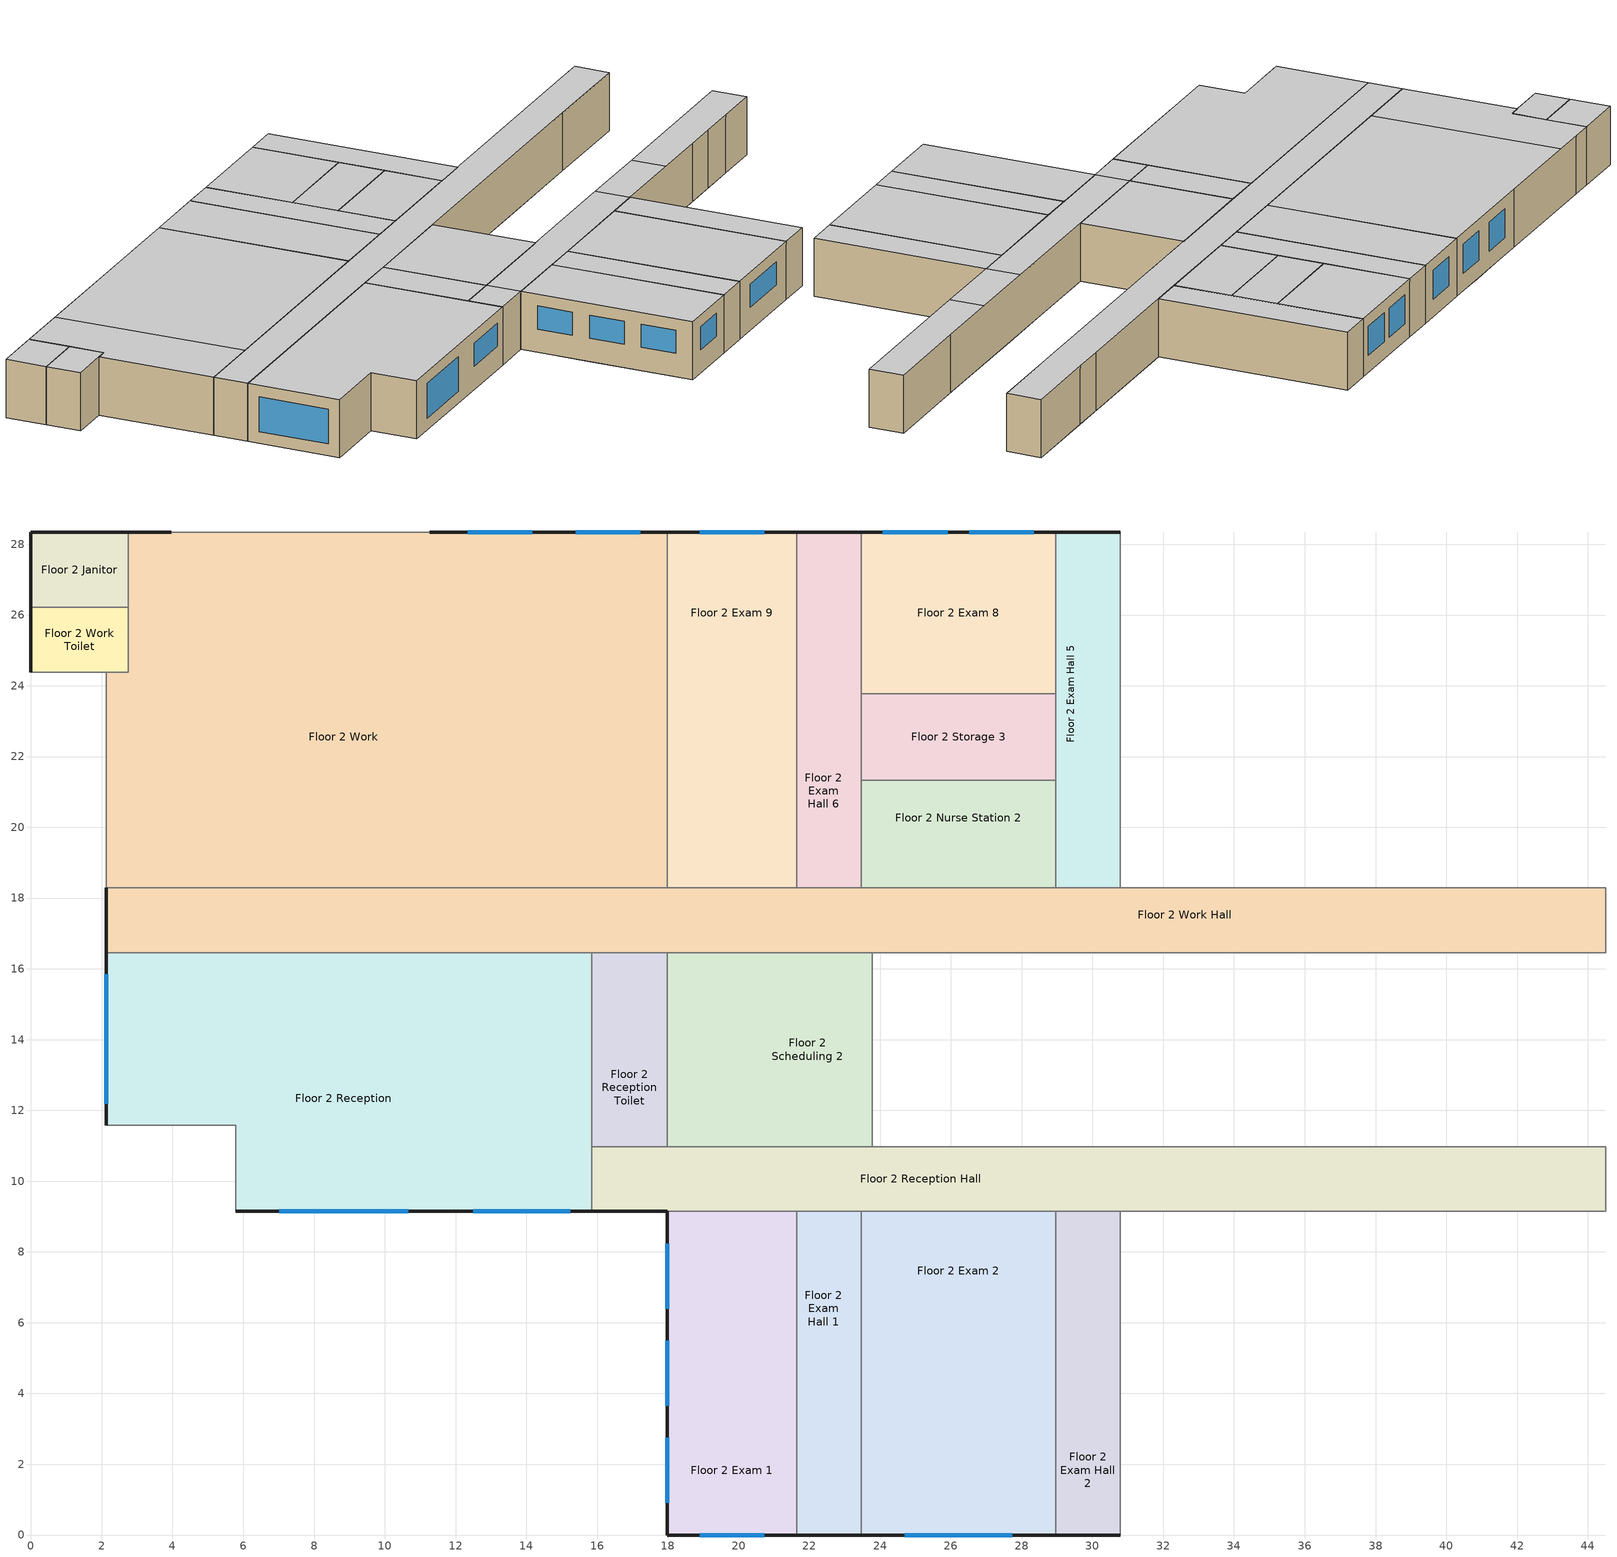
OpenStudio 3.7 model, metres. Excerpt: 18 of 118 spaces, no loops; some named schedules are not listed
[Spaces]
Floor 2 Exam Hall 5
 floor to Floor 1 Locker Room: 29.87,28.35 29.87,19.2 28.96,19.2 28.96,28.35 z3.05
 floor to Floor 1 Locker Room Hall: 30.78,19.2 30.78,18.29 28.96,18.29 28.96,19.2 z3.05
 floor to Floor 1 Lounge: 30.78,28.35 30.78,19.2 29.87,19.2 29.87,28.35 z3.05
 wall outside: 30.78,28.35 28.96,28.35 z3.05:6.1
 wall to Floor 2 Work Hall: 28.96,18.29 30.78,18.29 z3.05:6.1
 wall to Floor 2 Storage 3: 28.96,23.77 28.96,21.34 z3.05:6.1
 wall to Floor 2 Exam 7: 30.78,18.29 30.78,28.35 z3.05:6.1
 wall to Floor 2 Exam 8: 28.96,28.35 28.96,23.77 z3.05:6.1
 wall to Floor 2 Nurse Station 2: 28.96,21.34 28.96,18.29 z3.05:6.1
 ceiling to Floor 3 Office: 30.78,18.29 30.78,28.35 28.96,28.35 28.96,18.29 z6.1
Floor 2 Janitor
 floor to Floor 1 Elevator Pump Room: 2.74,28.35 2.74,26.21 0,26.21 0,28.35 z3.05
 wall outside: 2.74,28.35 0,28.35 0,26.21 z3.05:6.1
 wall to Floor 2 Work: 2.74,26.21 2.74,28.35 z3.05:6.1
 wall to Floor 2 Work Toilet: 0,26.21 2.74,26.21 z3.05:6.1
 ceiling to Floor 3 Janitor: 2.74,26.21 2.74,28.35 0,28.35 0,26.21 z6.1
Floor 2 Work Hall
 floor to Floor 1 Nourishment: 29.26,16.76 29.26,16.46 27.13,16.46 27.13,16.76 z3.05
 floor to Floor 1 Sterile Hall: 44.5,18.29 44.5,16.46 42.06,16.46 42.06,18.29 z3.05
 floor to Floor 1 Locker Room Hall: 42.06,18.29 42.06,16.76 23.16,16.76 23.16,18.29 z3.05
 floor to Floor 1 Lobby Hall: 11.89,18.29 11.89,16.46 5.79,16.46 5.79,18.29 z3.05
 floor to Floor 1 Pre-Op Hall: 23.16,18.29 23.16,16.46 20.73,16.46 20.73,18.29 z3.05
 floor to Floor 1 Nurse Janitor: 32,16.76 32,16.46 29.26,16.46 29.26,16.76 z3.05
 floor to Floor 1 Lobby: 5.79,18.29 5.79,16.46 2.13,16.46 2.13,18.29 z3.05
 floor to Floor 1 Pre-Op Room 2: 27.13,16.76 27.13,16.46 23.16,16.46 23.16,16.76 z3.05
 floor to Floor 1 Office: 20.73,18.29 20.73,16.76 14.33,16.76 14.33,18.29 z3.05
 floor to Floor 1 Sterile Storage: 42.06,16.76 42.06,16.46 32,16.46 32,16.76 z3.05
 floor to Floor 1 Reception: 14.33,18.29 14.33,16.76 15.85,16.76 15.85,16.46 11.89,16.46 11.89,18.29 z3.05
 floor to Floor 1 Reception Hall: 20.73,16.76 20.73,16.46 15.85,16.46 15.85,16.76 z3.05
 wall outside: 2.13,18.29 2.13,16.46 z3.05:6.1
 wall to Floor 2 Work: 17.98,18.29 2.13,18.29 z3.05:6.1
 wall to Floor 2 X-Ray: 23.77,16.46 39.01,16.46 z3.05:6.1
 wall to Floor 2 Exam Hall 4: 39.93,18.29 38.1,18.29 z3.05:6.1
 wall to Floor 2 Nurse Station 1: 44.5,18.29 39.93,18.29 z3.05:6.1
 wall to Floor 2 Exam 7: 38.1,18.29 30.78,18.29 z3.05:6.1
 wall to Floor 2 Reception Toilet: 15.85,16.46 17.98,16.46 z3.05:6.1
 wall to Floor 2 Exam Hall 6: 23.47,18.29 21.64,18.29 z3.05:6.1
 wall to Floor 2 Scheduling 1: 39.01,16.46 44.5,16.46 z3.05:6.1
 wall to Floor 2 Reception: 2.13,16.46 15.85,16.46 z3.05:6.1
 wall to Floor 2 Exam 9: 21.64,18.29 17.98,18.29 z3.05:6.1
 wall to Floor 2 Office Hall: 44.5,16.46 44.5,18.29 z3.05:6.1
 wall to Floor 2 Nurse Station 2: 28.96,18.29 23.47,18.29 z3.05:6.1
 wall to Floor 2 Scheduling 2: 17.98,16.46 23.77,16.46 z3.05:6.1
 ceiling to Floor 3 Office Hall: 44.5,16.46 44.5,18.29 2.13,18.29 2.13,16.46 z6.1
Floor 2 Reception Toilet
 floor to Floor 1 Scheduling: 17.98,14.33 17.98,10.97 15.85,10.97 15.85,14.33 z3.05
 floor to Floor 1 Reception Hall: 17.98,16.46 17.98,14.33 15.85,14.33 15.85,16.46 z3.05
 wall to Floor 2 Reception: 15.85,16.46 15.85,10.97 z3.05:6.1
 wall to Floor 2 Reception Hall: 15.85,10.97 17.98,10.97 z3.05:6.1
 wall to Floor 2 Scheduling 2: 17.98,10.97 17.98,16.46 z3.05:6.1
 ceiling to Floor 3 Undeveloped 2: 17.98,10.97 17.98,16.46 15.85,16.46 15.85,10.97 z6.1
Floor 2 Exam 9
 floor to Floor 1 Office: 20.73,23.77 20.73,18.29 17.98,18.29 17.98,23.77 z3.05
 floor to Floor 1 Pre-Op Hall: 21.64,23.77 21.64,18.29 20.73,18.29 20.73,23.77 z3.05
 floor to Floor 1 Procedure Room: 21.64,28.35 21.64,23.77 17.98,23.77 17.98,28.35 z3.05
 wall outside: 21.64,28.35 17.98,28.35 z3.05:6.1
 wall to Floor 2 Exam Hall 6: 21.64,18.29 21.64,28.35 z3.05:6.1
 wall to Floor 2 Work: 17.98,28.35 17.98,18.29 z3.05:6.1
 window: 20.73,28.35 18.9,28.35 z3.96:5.49
 ceiling to Floor 3 Office: 21.64,18.29 21.64,28.35 17.98,28.35 17.98,18.29 z6.1
Floor 2 Scheduling 2
 floor to Floor 1 Pre-Op Room 1: 20.73,14.33 20.73,10.97 17.98,10.97 17.98,14.33 z3.05
 floor to Floor 1 Reception Hall: 20.73,16.46 20.73,14.33 17.98,14.33 17.98,16.46 z3.05
 floor to Floor 1 Pre-Op Hall: 23.16,16.46 23.16,10.97 20.73,10.97 20.73,16.46 z3.05
 floor to Floor 1 Pre-Op Room 2: 23.77,16.46 23.77,10.97 23.16,10.97 23.16,16.46 z3.05
 wall to Floor 2 Reception Hall: 17.98,10.97 23.77,10.97 z3.05:6.1
 wall to Floor 2 X-Ray: 23.77,10.97 23.77,16.46 z3.05:6.1
 ceiling to Floor 3 Undeveloped 1: 23.77,10.97 23.77,16.46 17.98,16.46 17.98,10.97 z6.1
Floor 2 Exam Hall 1
 floor to Floor 1 Nurse Station: 23.47,8.84 23.47,6.1 23.16,6.1 23.16,8.84 z3.05
 floor to Floor 1 Nurse Hall: 23.47,6.1 23.47,3.66 23.16,3.66 23.16,6.1 z3.05
 floor to Floor 1 Pre-Op Hall: 23.16,9.14 23.16,3.66 21.64,3.66 21.64,9.14 z3.05
 floor to Floor 1 Pre-Op Room 2: 23.47,9.14 23.47,8.84 23.16,8.84 23.16,9.14 z3.05
 floor to Floor 1 Step Down: 23.47,3.66 23.47,0 21.64,0 21.64,3.66 z3.05
 wall outside: 21.64,0 23.47,0 z3.05:6.1
 wall to Floor 2 Exam 1: 21.64,9.14 21.64,0 z3.05:6.1
 wall to Floor 2 Reception Hall: 23.47,9.14 21.64,9.14 z3.05:6.1
 wall to Floor 2 Exam 2: 23.47,0 23.47,9.14 z3.05:6.1
 ceiling to Floor 3 Undeveloped 1: 23.47,0 23.47,9.14 21.64,9.14 21.64,0 z6.1
Floor 2 Exam Hall 6
 floor to Floor 1 Procedure Room: 23.16,28.35 23.16,23.77 21.64,23.77 21.64,28.35 z3.05
 floor to Floor 1 Locker Room Hall: 23.47,19.2 23.47,18.29 23.16,18.29 23.16,19.2 z3.05
 floor to Floor 1 Locker Room: 23.47,28.35 23.47,19.2 23.16,19.2 23.16,28.35 z3.05
 floor to Floor 1 Pre-Op Hall: 23.16,23.77 23.16,18.29 21.64,18.29 21.64,23.77 z3.05
 wall outside: 23.47,28.35 21.64,28.35 z3.05:6.1
 wall to Floor 2 Exam 8: 23.47,23.77 23.47,28.35 z3.05:6.1
 wall to Floor 2 Storage 3: 23.47,21.34 23.47,23.77 z3.05:6.1
 wall to Floor 2 Nurse Station 2: 23.47,18.29 23.47,21.34 z3.05:6.1
 ceiling to Floor 3 Office: 23.47,18.29 23.47,28.35 21.64,28.35 21.64,18.29 z6.1
Floor 2 Exam 1
 floor to Floor 1 Pre-Op Room 1: 20.73,9.14 20.73,7.92 17.98,7.92 17.98,9.14 z3.05
 floor to Floor 1 Vestibule: 20.73,7.92 20.73,5.49 17.98,5.49 17.98,7.92 z3.05
 floor to Floor 1 Pre-Op Hall: 21.64,9.14 21.64,3.66 20.73,3.66 20.73,9.14 z3.05
 floor to Floor 1 Step Down: 21.64,3.66 21.64,0 17.98,0 17.98,3.66 z3.05
 floor to Floor 1 Pre-Op Toilet: 20.73,5.49 20.73,3.66 17.98,3.66 17.98,5.49 z3.05
 wall outside: 17.98,9.14 17.98,0 21.64,0 z3.05:6.1
 wall to Floor 2 Reception Hall: 21.64,9.14 17.98,9.14 z3.05:6.1
 window: 18.9,0 20.73,0 / 17.98,5.49 17.98,3.66 / 17.98,2.74 17.98,0.91 / 17.98,8.23 17.98,6.4 z4.27:5.49
 ceiling to Floor 3 Undeveloped 1: 21.64,0 21.64,9.14 17.98,9.14 17.98,0 z6.1
Floor 2 Work Toilet
 floor to Floor 1 Lobby Toilet: 2.74,26.21 2.74,24.38 0,24.38 0,26.21 z3.05
 wall outside: 0,26.21 0,24.38 z3.05:6.1
 wall to NW Elevator: 0,24.38 2.13,24.38 z3.05:6.1
 wall to Floor 2 Work: 2.13,24.38 2.74,24.38 2.74,26.21 z3.05:6.1
 ceiling to Floor 3 Office Toilet: 2.74,24.38 2.74,26.21 0,26.21 0,24.38 z6.1
Floor 2 Reception
 floor to Floor 1 Reception: 15.85,16.46 15.85,9.14 11.89,9.14 11.89,16.46 z3.05
 floor to Floor 1 Lobby Hall: 11.89,16.46 11.89,15.54 5.79,15.54 5.79,16.46 z3.05
 floor to Floor 1 Lobby: 5.79,16.46 5.79,11.58 2.13,11.58 2.13,16.46 z3.05
 floor to Floor 1 Cafe: 11.89,15.54 11.89,9.14 5.79,9.14 5.79,15.54 z3.05
 wall outside: 5.79,9.14 15.85,9.14 / 2.13,16.46 2.13,11.58 z3.05:6.1
 wall to Floor 2 Reception Hall: 15.85,9.14 15.85,10.97 z3.05:6.1
 wall to SW Stair: 2.13,11.58 5.79,11.58 5.79,9.14 z3.05:6.1
 window: 7.01,9.14 10.67,9.14 / 2.13,15.85 2.13,12.19 z3.66:5.49; 12.5,9.14 15.24,9.14 z4.27:5.49
 ceiling to Floor 3 Undeveloped 2: 15.85,9.14 15.85,16.46 2.13,16.46 2.13,11.58 5.79,11.58 5.79,9.14 z6.1
Floor 2 Reception Hall
 floor to Floor 1 Soil: 37.49,10.97 37.49,9.14 34.75,9.14 34.75,10.97 z3.05
 floor to Floor 1 Pre-Op Room 1: 20.73,10.97 20.73,9.14 17.98,9.14 17.98,10.97 z3.05
 floor to Floor 1 Dictation: 34.75,10.97 34.75,9.14 32,9.14 32,10.97 z3.05
 floor to Floor 1 Soil Work: 42.06,9.75 42.06,9.14 37.49,9.14 37.49,9.75 z3.05
 floor to Floor 1 Pre-Op Hall: 23.16,10.97 23.16,9.14 20.73,9.14 20.73,10.97 z3.05
 floor to Floor 1 Nourishment: 29.26,10.97 29.26,9.14 27.13,9.14 27.13,10.97 z3.05
 floor to Floor 1 Sterile Hall: 44.5,10.97 44.5,9.14 42.06,9.14 42.06,10.97 z3.05
 floor to Floor 1 Pre-Op Room 2: 27.13,10.97 27.13,9.14 23.16,9.14 23.16,10.97 z3.05
 floor to Floor 1 Clean: 32,10.97 32,9.14 29.26,9.14 29.26,10.97 z3.05
 floor to Floor 1 Scheduling: 17.98,10.97 17.98,9.14 15.85,9.14 15.85,10.97 z3.05
 floor to Floor 1 Clean Work: 42.06,10.97 42.06,9.75 37.49,9.75 37.49,10.97 z3.05
 wall outside: 15.85,9.14 17.98,9.14 z3.05:6.1
 wall to Floor 2 Exam 3: 30.78,9.14 38.1,9.14 z3.05:6.1
 wall to Floor 2 Exam Hall 3: 38.1,9.14 39.93,9.14 z3.05:6.1
 wall to Floor 2 Lounge: 42.06,9.14 44.5,9.14 z3.05:6.1
 wall to Floor 2 Scheduling 1: 44.5,10.97 39.01,10.97 z3.05:6.1
 wall to Floor 2 Exam Hall 2: 28.96,9.14 30.78,9.14 z3.05:6.1
 wall to Floor 2 Dictation: 39.93,9.14 42.06,9.14 z3.05:6.1
 wall to Floor 2 Office Hall: 44.5,9.14 44.5,10.97 z3.05:6.1
 wall to Floor 2 Exam 2: 23.47,9.14 28.96,9.14 z3.05:6.1
 wall to Floor 2 X-Ray: 39.01,10.97 23.77,10.97 z3.05:6.1
 ceiling to Floor 3 Physical Therapy 2: 44.5,9.14 44.5,10.97 35.05,10.97 35.05,9.14 z6.1
 ceiling to Floor 3 Treatment: 35.05,9.14 35.05,10.97 30.78,10.97 30.78,9.14 z6.1
 ceiling to Floor 3 Undeveloped 2: 17.98,9.14 17.98,10.97 15.85,10.97 15.85,9.14 z6.1
 ceiling to Floor 3 Undeveloped 1: 30.78,9.14 30.78,10.97 17.98,10.97 17.98,9.14 z6.1
Floor 2 Work
 floor to Floor 1 MRI Toilet: 17.37,28.35 17.37,25.6 15.54,25.6 15.54,28.35 z3.05
 floor to Floor 1 Office: 17.98,23.77 17.98,18.29 14.33,18.29 14.33,23.77 z3.05
 floor to Floor 1 Procedure Room: 17.98,28.35 17.98,23.77 17.37,23.77 17.37,28.35 z3.05
 floor to Floor 1 Lobby Hall: 11.89,19.2 11.89,18.29 5.79,18.29 5.79,19.2 z3.05
 floor to Floor 1 Dressing Room: 15.54,28.35 15.54,26.82 12.8,26.82 12.8,28.35 z3.05
 floor to Floor 1 Elevator Pump Room: 3.96,28.35 3.96,26.21 2.74,26.21 2.74,28.35 z3.05
 floor to Floor 1 Lobby: 6.4,28.35 6.4,25.91 5.79,25.91 5.79,18.29 2.13,18.29 2.13,24.38 2.74,24.38 2.74,26.21 3.96,26.21 3.96,28.35 z3.05
 floor to Floor 1 MRI Room: 11.89,25.91 11.89,19.2 5.79,19.2 5.79,25.91 z3.05
 floor to Floor 1 MRI Control Room: 12.8,28.35 12.8,25.91 6.4,25.91 6.4,28.35 z3.05
 floor to Floor 1 Reception: 14.33,23.77 14.33,18.29 11.89,18.29 11.89,23.77 z3.05
 floor to Floor 1 MRI Hall: 15.54,26.82 15.54,25.6 17.37,25.6 17.37,23.77 11.89,23.77 11.89,25.91 12.8,25.91 12.8,26.82 z3.05
 wall outside: 3.96,28.35 2.74,28.35 / 17.98,28.35 11.28,28.35 z3.05:6.1
 wall to NW Elevator: 2.13,24.38 2.13,18.29 z3.05:6.1
 wall to NW Stair: 11.28,28.35 3.96,28.35 z3.05:6.1
 window: 17.22,28.35 15.39,28.35 / 14.17,28.35 12.34,28.35 z3.96:5.49
 ceiling to Floor 3 Elevator Hall: 5.79,18.29 5.79,28.35 2.74,28.35 2.74,24.38 2.13,24.38 2.13,18.29 z6.1
 ceiling to Floor 3 Office: 17.98,18.29 17.98,28.35 5.79,28.35 5.79,18.29 z6.1
Floor 2 Exam Hall 2
 floor to Floor 1 Nurse Hall: 30.78,6.1 30.78,3.66 28.96,3.66 28.96,6.1 z3.05
 floor to Floor 1 Nourishment: 29.26,9.14 29.26,8.84 28.96,8.84 28.96,9.14 z3.05
 floor to Floor 1 Nurse Station: 30.78,8.84 30.78,6.1 28.96,6.1 28.96,8.84 z3.05
 floor to Floor 1 Clean: 30.78,9.14 30.78,8.84 29.26,8.84 29.26,9.14 z3.05
 floor to Floor 1 Recovery Room: 30.78,3.66 30.78,0 28.96,0 28.96,3.66 z3.05
 wall outside: 28.96,0 30.78,0 z3.05:6.1
 wall to Floor 2 Exam 2: 28.96,9.14 28.96,0 z3.05:6.1
 wall to Floor 2 Exam 3: 30.78,0 30.78,9.14 z3.05:6.1
 ceiling to Floor 3 Undeveloped 1: 30.78,0 30.78,9.14 28.96,9.14 28.96,0 z6.1
Floor 2 Exam 8
 floor to Floor 1 Locker Room: 28.96,28.35 28.96,23.77 23.47,23.77 23.47,28.35 z3.05
 wall outside: 28.96,28.35 23.47,28.35 z3.05:6.1
 wall to Floor 2 Storage 3: 23.47,23.77 28.96,23.77 z3.05:6.1
 window: 25.91,28.35 24.08,28.35 / 28.35,28.35 26.52,28.35 z3.96:5.49
 ceiling to Floor 3 Office: 28.96,23.77 28.96,28.35 23.47,28.35 23.47,23.77 z6.1
Floor 2 Nurse Station 2
 floor to Floor 1 Locker Room: 28.96,21.34 28.96,19.2 23.47,19.2 23.47,21.34 z3.05
 floor to Floor 1 Locker Room Hall: 28.96,19.2 28.96,18.29 23.47,18.29 23.47,19.2 z3.05
 wall to Floor 2 Storage 3: 28.96,21.34 23.47,21.34 z3.05:6.1
 ceiling to Floor 3 Office: 28.96,18.29 28.96,21.34 23.47,21.34 23.47,18.29 z6.1
Floor 2 Exam 2
 floor to Floor 1 Nourishment: 28.96,9.14 28.96,8.84 27.13,8.84 27.13,9.14 z3.05
 floor to Floor 1 Nurse Station: 28.96,8.84 28.96,6.1 23.47,6.1 23.47,8.84 z3.05
 floor to Floor 1 Step Down: 25.6,3.66 25.6,0 23.47,0 23.47,3.66 z3.05
 floor to Floor 1 Pre-Op Room 2: 27.13,9.14 27.13,8.84 23.47,8.84 23.47,9.14 z3.05
 floor to Floor 1 Recovery Room: 28.96,3.66 28.96,0 25.6,0 25.6,3.66 z3.05
 floor to Floor 1 Nurse Hall: 28.96,6.1 28.96,3.66 23.47,3.66 23.47,6.1 z3.05
 wall outside: 23.47,0 28.96,0 z3.05:6.1
 window: 24.69,0 27.74,0 z4.27:5.49
 ceiling to Floor 3 Undeveloped 1: 28.96,0 28.96,9.14 23.47,9.14 23.47,0 z6.1
Floor 2 Storage 3
 floor to Floor 1 Locker Room: 28.96,23.77 28.96,21.34 23.47,21.34 23.47,23.77 z3.05
 ceiling to Floor 3 Office: 28.96,21.34 28.96,23.77 23.47,23.77 23.47,21.34 z6.1
[Site]
Atlanta-Hartsfield Jackson Intl AP_GA_USA: Latitude {deg}=33.63; Longitude {deg}=-84.43; Time Zone {hr}=-5; Elevation {m}=308; Terrain=City
[Building]
-Outpatient-ASHRAE 169-2013-3A created: 2026-01-24 15:13:09 -0500: North Axis {deg}=0; Default Construction Set=90.1-2013 - Outpatient - ASHRAE 169-2013-3A; Standards Number of Stories=3; Standards Number of Above Ground Stories=3; Standards Building Type=Outpatient
[ClimateZones]
Climate Zone Institution Name 1=ASHRAE; Climate Zone Document Name 1=ANSI/ASHRAE Standard 169; Climate Zone Document Year 1=2006; Climate Zone Value 1=3A
[Site:WaterMainsTemperature]
Calculation Method=Correlation; Annual Average Outdoor Air Temperature {C}=16.6; Maximum Difference In Monthly Average Outdoor Air Temperatures {deltaC}=22.5
[SizingPeriod:DesignDay] Barometric Pressure {Pa}=97621; Rain Indicator=No; Snow Indicator=No; Day of Month=21; Daylight Saving Time Indicator=No; Humidity Condition Type=Wetbulb; Dry-Bulb Temperature Range Modifier Type=DefaultMultipliers
Name | Maximum Dry-Bulb Temperature {C} | Daily Dry-Bulb Temperature Range {deltaC} | Wind Speed {m/s} | Wind Direction {deg} | Month | Day Type | Wetbulb or DewPoint at Maximum Dry-Bulb {C} | Solar Model Indicator | ASHRAE Clear Sky Optical Depth for Beam Irradiance | ASHRAE Clear Sky Optical Depth for Diffuse Irradiance | Sky Clearness
Atlanta-Hartsfield.Jackson.Intl.AP_GA_USA Ann Clg .4% Condns DB=>MWB | 34.4 | 9.5 | 4 | 300 | 7 | SummerDesignDay | 23.5 | ASHRAETau | 0.556 | 1.779
Atlanta-Hartsfield.Jackson.Intl.AP_GA_USA Ann Htg 99.6% Condns DB | -6.3 | 0 | 5.3 | 320 | 1 | WinterDesignDay | -6.3 | ASHRAEClearSky |  |  | 0
[Site:GroundTemperature:FCfactorMethod]
January Ground Temperature {C}=16; February Ground Temperature {C}=11.9; March Ground Temperature {C}=7.7; April Ground Temperature {C}=4; May Ground Temperature {C}=7.9; June Ground Temperature {C}=13.8; July Ground Temperature {C}=17.2; August Ground Temperature {C}=20.8; September Ground Temperature {C}=24.8; October Ground Temperature {C}=26.1; November Ground Temperature {C}=26.5; December Ground Temperature {C}=22.5
[Material:NoMass] Thermal Absorptance=0.9; Solar Absorptance=0.7
Name | Roughness | Thermal Resistance {m2-K/W} | Visible Absorptance
CP02 CARPET PAD | VeryRough | 0.21648 | 0.8
Typical Insulation R-10.94 | Smooth | 1.92744 | 0.7
Typical Carpet Pad | Smooth | 0.21648 | 0.8
Typical Insulation R-10.81 | Smooth | 1.90342 | 0.7
Typical Insulation R-24.52 | Smooth | 4.31889 | 0.7
Typical Insulation R-0.58 | Smooth | 0.101875 | 0.7
Typical Insulation R-1.15 | Smooth | 0.202527 | 0.7
[Material]
Name | Roughness | Thickness {m} | Conductivity {W/m-K} | Density {kg/m3} | Specific Heat {J/kg-K} | Thermal Absorptance | Solar Absorptance | Visible Absorptance
100mm Normalweight concrete floor | MediumSmooth | 0.1016 | 2.31 | 2322 | 832
G01 13mm gypsum board | Smooth | 0.0127 | 0.16 | 800 | 1090 | 0.9 | 0.7 | 0.5
4 in. Normalweight Concrete Floor | MediumRough | 0.1016 | 2.31 | 2322 | 832 | 0.9 | 0.7 | 0.7
25mm Stucco | Smooth | 0.0254 | 0.72 | 1856 | 840 | 0.9 | 0.7 | 0.7
5/8 in. Gypsum Board | MediumSmooth | 0.0159 | 0.16 | 800 | 1090 | 0.9 | 0.7 | 0.7
Roof Membrane - Highly Reflective | VeryRough | 0.0095 | 0.16 | 1121.29 | 1460 | 0.75 | 0.45 | 0.7
Metal Roof Surface; F08 Metal surface | Smooth | 0.0008 | 45.28 | 7824 | 500 | 0.9 | 0.7 | 0.7
8 in. Normalweight Concrete Floor | MediumRough | 0.2032 | 2.31 | 2322 | 832 | 0.9 | 0.7 | 0.7
8 in. Concrete Block Basement Wall | MediumRough | 0.2032 | 1.326 | 1842 | 912 | 0.9 | 0.7 | 0.7
G05 25mm wood | MediumSmooth | 0.0254 | 0.15 | 608 | 1630 | 0.9 | 0.5 | 0.5
Std Wood 6inch | MediumSmooth | 0.15 | 0.12 | 540 | 1210 | 0.9 | 0.7 | 0.7
[DefaultConstructionSet]
90.1-2013 - Outpatient - ASHRAE 169-2013-3A: Default Exterior Surface Constructions=Default Surface Constructions 1; Default Interior Surface Constructions=Default Surface Constructions 2; Default Ground Contact Surface Constructions=Default Surface Constructions 3; Default Exterior SubSurface Constructions=Default Sub Surface Constructions 1; Default Interior SubSurface Constructions=Default Sub Surface Constructions 2; Interior Partition Construction=Typical Interior Partition
[DefaultSurfaceConstructions]
Name | Floor Construction | Wall Construction | Roof Ceiling Construction
Default Surface Constructions 1 | Typical Insulated Exterior Mass Floor R-13.51 | Typical Insulated Steel Framed Exterior Wall R-12.99 | Typical IEAD Roof - Highly Reflective R-25.64
Default Surface Constructions 2 | Typical Interior Floor | Typical Interior Wall | Typical Interior Ceiling
Default Surface Constructions 3 | Typical Insulated Carpeted 8in Slab Floor | Typical Insulated Basement Mass Wall
[Construction]
Typical Insulated Exterior Mass Floor R-13.51: Typical Insulation R-10.94, 4 in. Normalweight Concrete Floor, Typical Carpet Pad
Typical Insulated Steel Framed Exterior Wall R-12.99: 25mm Stucco, 5/8 in. Gypsum Board, Typical Insulation R-10.81, 5/8 in. Gypsum Board
Typical IEAD Roof - Highly Reflective R-25.64: Roof Membrane - Highly Reflective, Typical Insulation R-24.52, Metal Roof Surface
Typical Interior Floor: 100mm Normalweight concrete floor, CP02 CARPET PAD
Typical Interior Wall: G01 13mm gypsum board, G01 13mm gypsum board
Typical Interior Ceiling: CP02 CARPET PAD, 100mm Normalweight concrete floor
Typical Insulated Carpeted 8in Slab Floor: 8 in. Normalweight Concrete Floor, Typical Carpet Pad
Typical Insulated Basement Mass Wall: 8 in. Concrete Block Basement Wall
U 0.55 SHGC 0.25: Glass_2175_LayerAvg, Gap_1_W_0_0032, Glass_2022F_LayerAvg
Typical Insulated Metal Door R-1.43: F08 Metal surface, Typical Insulation R-0.58
U 0.60 SHGC 0.25 Dbl 2.5mm air: Glass_2175_LayerAvg, Gap_1_W_0_0025, Glass_2022F_LayerAvg
Typical Overhead Door R-2.0: Typical Insulation R-1.15
Window_U_0.55_SHGC_0.35_Skylight_Frame_Width_0.709_in: Glass_2052_LayerAvg, Gap_1_W_0_0038, Glass_2027F_LayerAvg
Typical Interior Window: Clear 3mm
Typical Interior Door; Typical Interior Partition: G05 25mm wood
InteriorFurnishings: Std Wood 6inch
[DefaultSubSurfaceConstructions]
Name | Fixed Window Construction | Operable Window Construction | Door Construction | Glass Door Construction | Overhead Door Construction | Skylight Construction | Tubular Daylight Dome Construction | Tubular Daylight Diffuser Construction
Default Sub Surface Constructions 1 | U 0.55 SHGC 0.25 | U 0.55 SHGC 0.25 | Typical Insulated Metal Door R-1.43 | U 0.60 SHGC 0.25 Dbl 2.5mm air | Typical Overhead Door R-2.0 | Window_U_0.55_SHGC_0.35_Skylight_Frame_Width_0.709_in | Typical Interior Window | Typical Interior Window
Default Sub Surface Constructions 2 | Typical Interior Window | Typical Interior Window | Typical Interior Door
[WindowMaterial:Glazing] Optical Data Type=SpectralAverage; Infrared Transmittance at Normal Incidence=0; Back Side Infrared Hemispherical Emissivity=0.84; Dirt Correction Factor for Solar and Visible Transmittance=1; Solar Diffusing=No
Name | Thickness {m} | Solar Transmittance at Normal Incidence | Front Side Solar Reflectance at Normal Incidence | Back Side Solar Reflectance at Normal Incidence | Visible Transmittance at Normal Incidence | Front Side Visible Reflectance at Normal Incidence | Back Side Visible Reflectance at Normal Incidence | Front Side Infrared Hemispherical Emissivity | Conductivity {W/m-K}
Glass_2175_LayerAvg | 0.0086 | 0.167758 | 0.217606 | 0.437978 | 0.416044 | 0.078729 | 0.10654 | 0.84 | 1
Glass_2022F_LayerAvg | 0.0039 | 0.355897 | 0.394095 | 0.265645 | 0.677694 | 0.042734 | 0.05547 | 0.046 | 1
Glass_2052_LayerAvg | 0.00837 | 0.507767 | 0.054228 | 0.0544931 | 0.586833 | 0.05805 | 0.058397 | 0.84 | 1
Glass_2027F_LayerAvg | 0.004 | 0.369744 | 0.470069 | 0.340935 | 0.765222 | 0.0546 | 0.073741 | 0.03675 | 1
Clear 3mm | 0.003 | 0.837 | 0.075 | 0.075 | 0.898 | 0.081 | 0.081 | 0.84 | 0.9
[WindowMaterial:Gas] Gas Type=Air
Name | Thickness {m}
Gap_1_W_0_0032 | 0.0032
Gap_1_W_0_0025 | 0.0025
Gap_1_W_0_0038 | 0.0038
[Space] Building Story=Building Story 2; Part of Total Floor Area=Yes
Name | Space Type | Thermal Zone
Floor 2 Reception | Outpatient Reception | Floor 2 Reception ZN
Floor 2 Exam Hall 5 | Outpatient Hall | Floor 2 Exam Hall 5 ZN
Floor 2 Reception Toilet | Outpatient Toilet | Floor 2 Reception Toilet ZN
Floor 2 Nurse Station 2 | Outpatient NurseStation | Floor 2 Nurse Station 2 ZN
Floor 2 Janitor | Outpatient Janitor | Floor 2 Janitor ZN
Floor 2 Work Hall | Outpatient Hall | Floor 2 Work Hall ZN
Floor 2 Exam Hall 2 | Outpatient Hall | Floor 2 Exam Hall 2 ZN
Floor 2 Exam 8 | Outpatient Exam | Floor 2 Exam 8 ZN
Floor 2 Exam 9 | Outpatient Exam | Floor 2 Exam 9 ZN
Floor 2 Scheduling 2 | Outpatient Office | Floor 2 Scheduling 2 ZN
Floor 2 Exam Hall 1 | Outpatient Hall | Floor 2 Exam Hall 1 ZN
Floor 2 Exam Hall 6 | Outpatient Hall | Floor 2 Exam Hall 6 ZN
Floor 2 Exam 1 | Outpatient Exam | Floor 2 Exam 1 ZN
Floor 2 Work Toilet | Outpatient Toilet | Floor 2 Work Toilet ZN
Floor 2 Storage 3 | Outpatient Janitor | Floor 2 Storage 3 ZN
Floor 2 Reception Hall | Outpatient Hall | Floor 2 Reception Hall ZN
Floor 2 Work | Outpatient OutpatientFloor2Work | Floor 2 Work ZN
Floor 2 Exam 2 | Outpatient Exam | Floor 2 Exam 2 ZN
[BuildingStory]
Building Story 2: Nominal Z Coordinate {m}=3.048
[SpaceType] Standards Building Type=Outpatient
Name | Default Schedule Set | Design Specification Outdoor Air Object | Standards Space Type
Outpatient Exam | Outpatient Exam Schedule Set | Outpatient Exam Ventilation | Exam
Outpatient Hall | Outpatient Hall Schedule Set | Outpatient Hall Ventilation | Hall
Outpatient Janitor | Outpatient Janitor Schedule Set | Outpatient Janitor Ventilation | Janitor
Outpatient NurseStation | Outpatient NurseStation Schedule Set | Outpatient NurseStation Ventilation | NurseStation
Outpatient Office | Outpatient Office Schedule Set | Outpatient Office Ventilation | Office
Outpatient Toilet | Outpatient Toilet Schedule Set | Outpatient Toilet Ventilation | Toilet
Outpatient Reception | Outpatient Reception Schedule Set | Outpatient Reception Ventilation | Reception
Outpatient OutpatientFloor2Work | Outpatient OutpatientFloor2Work Schedule Set | Outpatient OutpatientFloor2Work Ventilation | OutpatientFloor2Work
[People:Definition] Number of People Calculation Method=People/Area; Fraction Radiant=0.3
Name | People per Space Floor Area {person/m2}
Outpatient Exam People Definition; Outpatient NurseStation People Definition | 0.215493
Outpatient Office People Definition; Outpatient OutpatientFloor2Work People Definition | 0.0538196
Outpatient Reception People Definition | 0.322594
[People] Work Efficiency Schedule=Work Efficiency Schedule; Clothing Insulation Schedule=Clothing Schedule; Air Velocity Schedule=Air Velocity Schedule; Multiplier=1
Name | People Definition | Space or SpaceType
Outpatient Exam People | Outpatient Exam People Definition | Outpatient Exam
Outpatient NurseStation People | Outpatient NurseStation People Definition | Outpatient NurseStation
Outpatient Office People | Outpatient Office People Definition | Outpatient Office
Outpatient OutpatientFloor2Work People | Outpatient OutpatientFloor2Work People Definition | Outpatient OutpatientFloor2Work
Outpatient Reception People | Outpatient Reception People Definition | Outpatient Reception
[Lights:Definition] Design Level Calculation Method=Watts/Area; Fraction Radiant=0.7; Fraction Visible=0.2; Return Air Fraction=0
Name | Watts per Space Floor Area {W/m2}
Outpatient Exam Lights Definition | 17.8681
Outpatient Hall Lights Definition | 10.6563
Outpatient Janitor Lights Definition | 6.78126
Outpatient NurseStation Lights Definition | 7.64238
Outpatient Office Lights Definition; Outpatient OutpatientFloor2Work Lights Definition | 11.9479
Outpatient Reception Lights Definition | 9.68752
Outpatient Toilet Lights Definition | 10.5486
[Lights] Fraction Replaceable=1
Name | Lights Definition | Space or SpaceType
Outpatient Exam Lights | Outpatient Exam Lights Definition | Outpatient Exam
Outpatient Hall Lights | Outpatient Hall Lights Definition | Outpatient Hall
Outpatient Janitor Lights | Outpatient Janitor Lights Definition | Outpatient Janitor
Outpatient NurseStation Lights | Outpatient NurseStation Lights Definition | Outpatient NurseStation
Outpatient Office Lights | Outpatient Office Lights Definition | Outpatient Office
Outpatient OutpatientFloor2Work Lights | Outpatient OutpatientFloor2Work Lights Definition | Outpatient OutpatientFloor2Work
Outpatient Reception Lights | Outpatient Reception Lights Definition | Outpatient Reception
Outpatient Toilet Lights | Outpatient Toilet Lights Definition | Outpatient Toilet
[ElectricEquipment:Definition] Design Level Calculation Method=Watts/Area; Fraction Latent=0; Fraction Radiant=0.5; Fraction Lost=0
Name | Watts per Space Floor Area {W/m2}
Outpatient Exam Elec Equip Definition; Outpatient Office Elec Equip Definition; Outpatient Reception Elec Equip Definition | 11.8403
Outpatient Hall Elec Equip Definition; Outpatient Toilet Elec Equip Definition | 4.30556
Outpatient Janitor Elec Equip Definition | 1.07639
Outpatient NurseStation Elec Equip Definition | 21.5278
Outpatient OutpatientFloor2Work Elec Equip Definition | 9.79516
[ElectricEquipment]
Name | Electric Equipment Definition | Space or SpaceType
Outpatient Exam Elec Equip | Outpatient Exam Elec Equip Definition | Outpatient Exam
Outpatient Hall Elec Equip | Outpatient Hall Elec Equip Definition | Outpatient Hall
Outpatient Janitor Elec Equip | Outpatient Janitor Elec Equip Definition | Outpatient Janitor
Outpatient NurseStation Elec Equip | Outpatient NurseStation Elec Equip Definition | Outpatient NurseStation
Outpatient Office Elec Equip | Outpatient Office Elec Equip Definition | Outpatient Office
Outpatient OutpatientFloor2Work Elec Equip | Outpatient OutpatientFloor2Work Elec Equip Definition | Outpatient OutpatientFloor2Work
Outpatient Reception Elec Equip | Outpatient Reception Elec Equip Definition | Outpatient Reception
Outpatient Toilet Elec Equip | Outpatient Toilet Elec Equip Definition | Outpatient Toilet
[DesignSpecification:OutdoorAir]
Name | Outdoor Air Method | Outdoor Air Flow per Floor Area {m3/s-m2} | Outdoor Air Flow per Person {m3/s-person} | Outdoor Air Flow Air Changes per Hour {1/hr}
Outpatient Exam Ventilation | Sum | 0.001524
Outpatient Hall Ventilation | Sum | 0.0003048
Outpatient Janitor Ventilation | Sum | 0.0006096
Outpatient NurseStation Ventilation; Outpatient Office Ventilation; Outpatient OutpatientFloor2Work Ventilation; Outpatient Reception Ventilation | Sum | 0.0003048 | 0.00235974
Outpatient Toilet Ventilation |  | 0 | 0 | 0
[DefaultScheduleSet] Number of People Schedule=OutPatientHealthCare BLDG_OCC_SCH; People Activity Level Schedule=OutPatientHealthCare ACTIVITY_SCH; Electric Equipment Schedule=OutPatientHealthCare BLDG_EQUIP_SCH_2013; Infiltration Schedule=OutPatientHealthCare INFIL_SCH
Name | Lighting Schedule
Outpatient Exam Schedule Set | OutPatientHealthCare BLDG_LIGHT_EXAM_SCH
Outpatient Hall Schedule Set | OutPatientHealthCare BLDG_LIGHT_CORRIDOR_SCH
Outpatient Janitor Schedule Set | OutPatientHealthCare BLDG_LIGHT_STORAGE_SCH_20102013
Outpatient NurseStation Schedule Set; Outpatient Reception Schedule Set; Outpatient Toilet Schedule Set | OutPatientHealthCare BLDG_LIGHT_SCH
Outpatient Office Schedule Set; Outpatient OutpatientFloor2Work Schedule Set | OutPatientHealthCare BLDG_LIGHT_OFFICE_SCH_20102013
[ThermostatSetpoint:DualSetpoint] Heating Setpoint Temperature Schedule=OutPatientHealthCare HTGSETP_SCH_YES_OPTIMUM
Name | Cooling Setpoint Temperature Schedule
Outpatient Exam Thermostat 1; Outpatient Exam Thermostat 2; Outpatient Exam Thermostat 8; Outpatient Exam Thermostat 9; Outpatient Hall Thermostat 10; Outpatient Hall Thermostat 11; Outpatient Hall Thermostat 14; Outpatient Hall Thermostat 15; Outpatient NurseStation Thermostat 4; Outpatient Reception Thermostat 2; Outpatient Hall Thermostat 17; Outpatient Toilet Thermostat 6; Outpatient Office Thermostat 8; Outpatient OutpatientFloor2Work Thermostat 1; Outpatient Hall Thermostat 18; Outpatient Toilet Thermostat 7 | OutPatientHealthCare CLGSETP_SCH_YES_OPTIMUM
Outpatient Janitor Thermostat 6; Outpatient Janitor Thermostat 9 | OutPatientHealthCare CLGSETP_SCH_NO_SETBACK
[SpaceInfiltration:DesignFlowRate] Schedule=OutPatientHealthCare INFIL_SCH; Design Flow Rate Calculation Method=Flow/ExteriorArea; Flow per Exterior Surface Area {m3/s-m2}=0.000569573; Constant Term Coefficient=0; Temperature Term Coefficient=0; Velocity Term Coefficient=0.224; Velocity Squared Term Coefficient=0
Name | Space or SpaceType
Floor 2 Exam 1 Infiltration | Floor 2 Exam 1
Floor 2 Exam 2 Infiltration | Floor 2 Exam 2
Floor 2 Exam 8 Infiltration | Floor 2 Exam 8
Floor 2 Exam 9 Infiltration | Floor 2 Exam 9
Floor 2 Exam Hall 1 Infiltration | Floor 2 Exam Hall 1
Floor 2 Exam Hall 2 Infiltration | Floor 2 Exam Hall 2
Floor 2 Exam Hall 5 Infiltration | Floor 2 Exam Hall 5
Floor 2 Exam Hall 6 Infiltration | Floor 2 Exam Hall 6
Floor 2 Janitor Infiltration | Floor 2 Janitor
Floor 2 Reception Infiltration | Floor 2 Reception
Floor 2 Reception Hall Infiltration | Floor 2 Reception Hall
Floor 2 Work Infiltration | Floor 2 Work
Floor 2 Work Hall Infiltration | Floor 2 Work Hall
Floor 2 Work Toilet Infiltration | Floor 2 Work Toilet
[ThermalZone] Use Ideal Air Loads=No
Name | Primary Daylighting Control | Fraction of Zone Controlled by Primary Daylighting Control | Secondary Daylighting Control | Fraction of Zone Controlled by Secondary Daylighting Control | Thermostat
Floor 2 Exam 1 ZN | Floor 2 Exam 1 Daylt Sensor 1 | 0.756 | Floor 2 Exam 1 Daylt Sensor 2 | 0.243 | Outpatient Exam Thermostat 1
Floor 2 Exam 2 ZN | Floor 2 Exam 2 Daylt Sensor 1 | 0.267 | Floor 2 Exam 2 Daylt Sensor 2 | 0.267 | Outpatient Exam Thermostat 2
Floor 2 Exam 8 ZN | Floor 2 Exam 8 Daylt Sensor 1 | 0.533 | Floor 2 Exam 8 Daylt Sensor 2 | 0.466 | Outpatient Exam Thermostat 8
Floor 2 Exam 9 ZN | Floor 2 Exam 9 Daylt Sensor 1 | 0.242 | Floor 2 Exam 9 Daylt Sensor 2 | 0.242 | Outpatient Exam Thermostat 9
Floor 2 Exam Hall 1 ZN |  |  |  |  | Outpatient Hall Thermostat 10
Floor 2 Exam Hall 2 ZN |  |  |  |  | Outpatient Hall Thermostat 11
Floor 2 Exam Hall 5 ZN |  |  |  |  | Outpatient Hall Thermostat 14
Floor 2 Exam Hall 6 ZN |  |  |  |  | Outpatient Hall Thermostat 15
Floor 2 Janitor ZN |  |  |  |  | Outpatient Janitor Thermostat 6
Floor 2 Nurse Station 2 ZN |  |  |  |  | Outpatient NurseStation Thermostat 4
Floor 2 Reception ZN | Floor 2 Reception Daylt Sensor 1 | 0.398 | Floor 2 Reception Daylt Sensor 2 | 0.366 | Outpatient Reception Thermostat 2
Floor 2 Reception Hall ZN |  |  |  |  | Outpatient Hall Thermostat 17
Floor 2 Reception Toilet ZN |  |  |  |  | Outpatient Toilet Thermostat 6
Floor 2 Scheduling 2 ZN |  |  |  |  | Outpatient Office Thermostat 8
Floor 2 Storage 3 ZN |  |  |  |  | Outpatient Janitor Thermostat 9
Floor 2 Work ZN | Floor 2 Work Daylt Sensor 1 | 0.107 | Floor 2 Work Daylt Sensor 2 | 0.107 | Outpatient OutpatientFloor2Work Thermostat 1
Floor 2 Work Hall ZN |  |  |  |  | Outpatient Hall Thermostat 18
Floor 2 Work Toilet ZN |  |  |  |  | Outpatient Toilet Thermostat 7
[InternalMass:Definition]
Internal Mass Definition 1: Construction=InteriorFurnishings; Design Level Calculation Method=SurfaceArea/Area; Surface Area per Space Floor Area=2
[InternalMass] Internal Mass Definition=Internal Mass Definition 1; Multiplier=1
Name | Space or SpaceType
Floor 2 Work Mass | Floor 2 Work
Floor 2 Reception Hall Mass | Floor 2 Reception Hall
Floor 2 Storage 3 Mass | Floor 2 Storage 3
Floor 2 Work Hall Mass | Floor 2 Work Hall
Floor 2 Reception Toilet Mass | Floor 2 Reception Toilet
Floor 2 Exam Hall 5 Mass | Floor 2 Exam Hall 5
Floor 2 Janitor Mass | Floor 2 Janitor
Floor 2 Reception Mass | Floor 2 Reception
Floor 2 Exam Hall 1 Mass | Floor 2 Exam Hall 1
Floor 2 Work Toilet Mass | Floor 2 Work Toilet
Floor 2 Exam 9 Mass | Floor 2 Exam 9
Floor 2 Exam Hall 2 Mass | Floor 2 Exam Hall 2
Floor 2 Exam 2 Mass | Floor 2 Exam 2
Floor 2 Exam 8 Mass | Floor 2 Exam 8
Floor 2 Exam Hall 6 Mass | Floor 2 Exam Hall 6
Floor 2 Nurse Station 2 Mass | Floor 2 Nurse Station 2
Floor 2 Scheduling 2 Mass | Floor 2 Scheduling 2
Floor 2 Exam 1 Mass | Floor 2 Exam 1
[Exterior:Lights:Definition]
Name | Design Level {W}
Occ Sensing Exterior Lights Def | 8297.7
NonDimming Exterior Lights Def | 173.8
[Exterior:Lights] Control Option=AstronomicalClock
Name | Exterior Lights Definition | Schedule
Occ Sensing Exterior Lights Def | Occ Sensing Exterior Lights Def | OutPatientHealthCare Exterior_lighting_schedule_b
NonDimming Exterior Lights Def | NonDimming Exterior Lights Def | OutPatientHealthCare Exterior_lighting_schedule_a
[Daylighting:Control] Position Z-Coordinate {m}=0.762; Lighting Control Type=Stepped; Minimum Input Power Fraction for Continuous Dimming Control=0.3; Minimum Light Output Fraction for Continuous Dimming Control=0.2; Number of Stepped Control Steps=3; Probability Lighting will be Reset When Needed in Manual Stepped Control=1; Maximum Allowable Discomfort Glare Index=22
Name | Space | Position X-Coordinate {m} | Position Y-Coordinate {m} | Illuminance Setpoint {lux}
Floor 2 Exam 1 Daylt Sensor 1 | Floor 2 Exam 1 | 1.8288 | 1.609344 | 375
Floor 2 Exam 1 Daylt Sensor 2 | Floor 2 Exam 1 | 1.8288 | 3.243072 | 375
Floor 2 Exam 2 Daylt Sensor 1 | Floor 2 Exam 2 | 2.7432 | 1.609344 | 375
Floor 2 Exam 2 Daylt Sensor 2 | Floor 2 Exam 2 | 2.7432 | 3.243072 | 375
Floor 2 Exam 8 Daylt Sensor 1 | Floor 2 Exam 8 | -3.9624 | -1.60934 | 375
Floor 2 Exam 8 Daylt Sensor 2 | Floor 2 Exam 8 | -3.9624 | -3.24307 | 375
Floor 2 Exam 9 Daylt Sensor 1 | Floor 2 Exam 9 | -1.8288 | -1.60934 | 375
Floor 2 Exam 9 Daylt Sensor 2 | Floor 2 Exam 9 | -1.8288 | -3.24307 | 375
Floor 2 Reception Daylt Sensor 1 | Floor 2 Reception | 11.7348 | -5.70586 | 269
Floor 2 Reception Daylt Sensor 2 | Floor 2 Reception | 11.7348 | -4.07213 | 269
Floor 2 Work Daylt Sensor 1 | Floor 2 Work | -1.6764 | -1.60934 | 323
Floor 2 Work Daylt Sensor 2 | Floor 2 Work | -1.6764 | -3.24307 | 323
[Schedule:Ruleset]
Name | Default Day Schedule | Summer Design Day Schedule | Winter Design Day Schedule
Clothing Schedule | Clothing Schedule Default Winter Clothes
Air Velocity Schedule | Air Velocity Schedule Default
Work Efficiency Schedule | Work Efficiency Schedule Default
OutPatientHealthCare BLDG_OCC_SCH | OutPatientHealthCare BLDG_OCC_SCH Default | OutPatientHealthCare BLDG_OCC_SCH Summer Design Day | OutPatientHealthCare BLDG_OCC_SCH Winter Design Day
OutPatientHealthCare ACTIVITY_SCH | OutPatientHealthCare ACTIVITY_SCH Default | OutPatientHealthCare ACTIVITY_SCH Summer Design Day | OutPatientHealthCare ACTIVITY_SCH Winter Design Day
OutPatientHealthCare BLDG_LIGHT_SCH | OutPatientHealthCare BLDG_LIGHT_SCH Default | OutPatientHealthCare BLDG_LIGHT_SCH Summer Design Day | OutPatientHealthCare BLDG_LIGHT_SCH Winter Design Day
OutPatientHealthCare BLDG_EQUIP_SCH_2013 | OutPatientHealthCare BLDG_EQUIP_SCH_2013 Default | OutPatientHealthCare BLDG_EQUIP_SCH_2013 Summer Design Day | OutPatientHealthCare BLDG_EQUIP_SCH_2013 Winter Design Day
OutPatientHealthCare INFIL_SCH | OutPatientHealthCare INFIL_SCH Default | OutPatientHealthCare INFIL_SCH Summer Design Day | OutPatientHealthCare INFIL_SCH Winter Design Day
OutPatientHealthCare HTGSETP_SCH_YES_OPTIMUM | OutPatientHealthCare HTGSETP_SCH_YES_OPTIMUM Default | OutPatientHealthCare HTGSETP_SCH_YES_OPTIMUM Summer Design Day | OutPatientHealthCare HTGSETP_SCH_YES_OPTIMUM Winter Design Day
OutPatientHealthCare CLGSETP_SCH_YES_OPTIMUM | OutPatientHealthCare CLGSETP_SCH_YES_OPTIMUM Default | OutPatientHealthCare CLGSETP_SCH_YES_OPTIMUM Summer Design Day | OutPatientHealthCare CLGSETP_SCH_YES_OPTIMUM Winter Design Day
OutPatientHealthCare BLDG_LIGHT_EXAM_SCH | OutPatientHealthCare BLDG_LIGHT_EXAM_SCH Default | OutPatientHealthCare BLDG_LIGHT_EXAM_SCH Summer Design Day | OutPatientHealthCare BLDG_LIGHT_EXAM_SCH Winter Design Day
OutPatientHealthCare BLDG_LIGHT_CORRIDOR_SCH | OutPatientHealthCare BLDG_LIGHT_CORRIDOR_SCH Default | OutPatientHealthCare BLDG_LIGHT_CORRIDOR_SCH Summer Design Day | OutPatientHealthCare BLDG_LIGHT_CORRIDOR_SCH Winter Design Day
OutPatientHealthCare BLDG_LIGHT_STORAGE_SCH_20102013 | OutPatientHealthCare BLDG_LIGHT_STORAGE_SCH_20102013 Default | OutPatientHealthCare BLDG_LIGHT_STORAGE_SCH_20102013 Summer Design Day | OutPatientHealthCare BLDG_LIGHT_STORAGE_SCH_20102013 Winter Design Day
OutPatientHealthCare CLGSETP_SCH_NO_SETBACK | OutPatientHealthCare CLGSETP_SCH_NO_SETBACK Default | OutPatientHealthCare CLGSETP_SCH_NO_SETBACK Summer Design Day | OutPatientHealthCare CLGSETP_SCH_NO_SETBACK Winter Design Day
OutPatientHealthCare BLDG_LIGHT_OFFICE_SCH_20102013 | OutPatientHealthCare BLDG_LIGHT_OFFICE_SCH_20102013 Default | OutPatientHealthCare BLDG_LIGHT_OFFICE_SCH_20102013 Summer Design Day | OutPatientHealthCare BLDG_LIGHT_OFFICE_SCH_20102013 Winter Design Day
OutPatientHealthCare Exterior_lighting_schedule_b | OutPatientHealthCare Exterior_lighting_schedule_b Default | OutPatientHealthCare Exterior_lighting_schedule_b Summer Design Day | OutPatientHealthCare Exterior_lighting_schedule_b Winter Design Day
OutPatientHealthCare Exterior_lighting_schedule_a | OutPatientHealthCare Exterior_lighting_schedule_a Default | OutPatientHealthCare Exterior_lighting_schedule_a Summer Design Day | OutPatientHealthCare Exterior_lighting_schedule_a Winter Design Day
[Schedule:Day]
Clothing Schedule Default Winter Clothes; OutPatientHealthCare INFIL_SCH Winter Design Day; OutPatientHealthCare INFIL_SCH Summer Design Day: 24, 0, 1
Air Velocity Schedule Default: 24, 0, 0.2
Work Efficiency Schedule Default: 24, 0, 0
OutPatientHealthCare BLDG_OCC_SCH Default: 8, 0, 0, 17, 0, 0.05, 24, 0, 0
OutPatientHealthCare BLDG_OCC_SCH Summer Design Day: 4, 0, 0.05, 6, 0, 0.2, 7, 0, 0.5, 18, 0, 0.9, 20, 0, 0.5, 22, 0, 0.2, 24, 0, 0.05
OutPatientHealthCare BLDG_OCC_SCH Winter Design Day: 7, 0, 0.05, 9, 0, 0.2, 15, 0, 0.3, 20, 0, 0.2, 24, 0, 0.05
OutPatientHealthCare ACTIVITY_SCH Default; OutPatientHealthCare ACTIVITY_SCH Winter Design Day; OutPatientHealthCare ACTIVITY_SCH Summer Design Day: 24, 0, 120
OutPatientHealthCare BLDG_LIGHT_SCH Default; OutPatientHealthCare BLDG_LIGHT_EXAM_SCH Default; OutPatientHealthCare BLDG_LIGHT_CORRIDOR_SCH Default: 8, 0, 0.05, 17, 0, 0.1, 24, 0, 0.05
OutPatientHealthCare BLDG_LIGHT_SCH Summer Design Day; OutPatientHealthCare BLDG_LIGHT_EXAM_SCH Summer Design Day; OutPatientHealthCare BLDG_LIGHT_CORRIDOR_SCH Summer Design Day; OutPatientHealthCare BLDG_LIGHT_STORAGE_SCH_20102013 Summer Design Day; OutPatientHealthCare BLDG_LIGHT_OFFICE_SCH_20102013 Summer Design Day: 4, 0, 0.1, 6, 0, 0.3, 7, 0, 0.6, 18, 0, 0.9, 20, 0, 0.6, 22, 0, 0.3, 24, 0, 0.1
OutPatientHealthCare BLDG_LIGHT_SCH Winter Design Day; OutPatientHealthCare BLDG_LIGHT_EXAM_SCH Winter Design Day; OutPatientHealthCare BLDG_LIGHT_CORRIDOR_SCH Winter Design Day; OutPatientHealthCare BLDG_LIGHT_STORAGE_SCH_20102013 Winter Design Day; OutPatientHealthCare BLDG_LIGHT_OFFICE_SCH_20102013 Winter Design Day: 7, 0, 0.1, 9, 0, 0.3, 15, 0, 0.4, 20, 0, 0.3, 24, 0, 0.1
OutPatientHealthCare BLDG_EQUIP_SCH_2013 Default: 8, 0, 0.297138, 17, 0, 0.49523, 24, 0, 0.297138
OutPatientHealthCare BLDG_EQUIP_SCH_2013 Summer Design Day: 4, 0, 0.3, 6, 0, 0.5, 18, 0, 1, 20, 0, 0.5, 24, 0, 0.3
OutPatientHealthCare BLDG_EQUIP_SCH_2013 Winter Design Day: 7, 0, 0.3, 9, 0, 0.5, 15, 0, 0.8, 20, 0, 0.5, 24, 0, 0.3
OutPatientHealthCare INFIL_SCH Default: 24, 0, 0.25
OutPatientHealthCare HTGSETP_SCH_YES_OPTIMUM Default: 24, 0, 18.3
OutPatientHealthCare HTGSETP_SCH_YES_OPTIMUM Summer Design Day: 5, 0, 18.3, 18, 0, 21.1, 24, 0, 18.3
OutPatientHealthCare HTGSETP_SCH_YES_OPTIMUM Winter Design Day: 7, 0, 18.3, 15, 0, 21.1, 24, 0, 18.3
OutPatientHealthCare CLGSETP_SCH_YES_OPTIMUM Default: 24, 0, 25
OutPatientHealthCare CLGSETP_SCH_YES_OPTIMUM Summer Design Day; OutPatientHealthCare CLGSETP_SCH_NO_SETBACK Summer Design Day: 5, 0, 25, 18, 0, 22.2, 24, 0, 25
OutPatientHealthCare CLGSETP_SCH_YES_OPTIMUM Winter Design Day; OutPatientHealthCare CLGSETP_SCH_NO_SETBACK Winter Design Day: 7, 0, 25, 15, 0, 22.2, 24, 0, 25
OutPatientHealthCare BLDG_LIGHT_STORAGE_SCH_20102013 Default: 8, 0, 0.033565, 17, 0, 0.06713, 24, 0, 0.033565
OutPatientHealthCare CLGSETP_SCH_NO_SETBACK Default: 24, 0, 22.2
OutPatientHealthCare BLDG_LIGHT_OFFICE_SCH_20102013 Default: 8, 0, 0.05, 17, 0, 0.08591, 24, 0, 0.05
OutPatientHealthCare Exterior_lighting_schedule_b Default; OutPatientHealthCare Exterior_lighting_schedule_b Winter Design Day; OutPatientHealthCare Exterior_lighting_schedule_b Summer Design Day: 6, 0, 0.7, 24, 0, 1
OutPatientHealthCare Exterior_lighting_schedule_a Default; OutPatientHealthCare Exterior_lighting_schedule_a Winter Design Day; OutPatientHealthCare Exterior_lighting_schedule_a Summer Design Day: 6, 0, 0, 24, 0, 1
[Schedule:Rule] Date Specification Type=DateRange; Start Day=1
Name | Schedule Ruleset | Rule Order | Day Schedule | Start Month | End Month | End Day | Apply Monday | Apply Tuesday | Apply Wednesday | Apply Thursday | Apply Friday | Apply Saturday
Schedule Rule 1 | Clothing Schedule | 0 | Clothing Schedule Summer Clothes | 5 | 9 | 30
Schedule Rule 2 | OutPatientHealthCare BLDG_OCC_SCH | 1 | OutPatientHealthCare BLDG_OCC_SCH SmrDsn|Wkdy Day | 1 | 12 | 31 | Yes | Yes | Yes | Yes | Yes
Schedule Rule 3 | OutPatientHealthCare BLDG_OCC_SCH | 0 | OutPatientHealthCare BLDG_OCC_SCH WntrDsn|Sat Day | 1 | 12 | 31 |  |  |  |  |  | Yes
Schedule Rule 4 | OutPatientHealthCare BLDG_LIGHT_SCH | 1 | OutPatientHealthCare BLDG_LIGHT_SCH SmrDsn|Wkdy Day | 1 | 12 | 31 | Yes | Yes | Yes | Yes | Yes
Schedule Rule 5 | OutPatientHealthCare BLDG_LIGHT_SCH | 0 | OutPatientHealthCare BLDG_LIGHT_SCH WntrDsn|Sat Day | 1 | 12 | 31 |  |  |  |  |  | Yes
Schedule Rule 6 | OutPatientHealthCare BLDG_EQUIP_SCH_2013 | 1 | OutPatientHealthCare BLDG_EQUIP_SCH_2013 Sat Day | 1 | 12 | 31 |  |  |  |  |  | Yes
Schedule Rule 7 | OutPatientHealthCare BLDG_EQUIP_SCH_2013 | 0 | OutPatientHealthCare BLDG_EQUIP_SCH_2013 Wkdy Day | 1 | 12 | 31 | Yes | Yes | Yes | Yes | Yes
Schedule Rule 8 | OutPatientHealthCare INFIL_SCH | 0 | OutPatientHealthCare INFIL_SCH Default|Sat|Wkdy Day | 1 | 12 | 31 | Yes | Yes | Yes | Yes | Yes | Yes
Schedule Rule 9 | OutPatientHealthCare HTGSETP_SCH_YES_OPTIMUM | 1 | OutPatientHealthCare HTGSETP_SCH_YES_OPTIMUM Sat Day | 1 | 12 | 31 |  |  |  |  |  | Yes
Schedule Rule 10 | OutPatientHealthCare HTGSETP_SCH_YES_OPTIMUM | 0 | OutPatientHealthCare HTGSETP_SCH_YES_OPTIMUM Wkdy Day | 1 | 12 | 31 | Yes | Yes | Yes | Yes | Yes
Schedule Rule 11 | OutPatientHealthCare CLGSETP_SCH_YES_OPTIMUM | 1 | OutPatientHealthCare CLGSETP_SCH_YES_OPTIMUM Sat Day | 1 | 12 | 31 |  |  |  |  |  | Yes
Schedule Rule 12 | OutPatientHealthCare CLGSETP_SCH_YES_OPTIMUM | 0 | OutPatientHealthCare CLGSETP_SCH_YES_OPTIMUM Wkdy Day | 1 | 12 | 31 | Yes | Yes | Yes | Yes | Yes
Schedule Rule 19 | OutPatientHealthCare BLDG_LIGHT_EXAM_SCH | 1 | OutPatientHealthCare BLDG_LIGHT_EXAM_SCH SmrDsn|Wkdy Day | 1 | 12 | 31 | Yes | Yes | Yes | Yes | Yes
Schedule Rule 20 | OutPatientHealthCare BLDG_LIGHT_EXAM_SCH | 0 | OutPatientHealthCare BLDG_LIGHT_EXAM_SCH WntrDsn|Sat Day | 1 | 12 | 31 |  |  |  |  |  | Yes
Schedule Rule 21 | OutPatientHealthCare BLDG_LIGHT_CORRIDOR_SCH | 1 | OutPatientHealthCare BLDG_LIGHT_CORRIDOR_SCH SmrDsn|Wkdy Day | 1 | 12 | 31 | Yes | Yes | Yes | Yes | Yes
Schedule Rule 22 | OutPatientHealthCare BLDG_LIGHT_CORRIDOR_SCH | 0 | OutPatientHealthCare BLDG_LIGHT_CORRIDOR_SCH WntrDsn|Sat Day | 1 | 12 | 31 |  |  |  |  |  | Yes
Schedule Rule 23 | OutPatientHealthCare BLDG_LIGHT_STORAGE_SCH_20102013 | 1 | OutPatientHealthCare BLDG_LIGHT_STORAGE_SCH_20102013 Sat Day | 1 | 12 | 31 |  |  |  |  |  | Yes
Schedule Rule 25 | OutPatientHealthCare CLGSETP_SCH_NO_SETBACK | 0 | OutPatientHealthCare CLGSETP_SCH_NO_SETBACK Default|Wkdy Day | 1 | 12 | 31 | Yes | Yes | Yes | Yes | Yes
Schedule Rule 26 | OutPatientHealthCare BLDG_LIGHT_OFFICE_SCH_20102013 | 1 | OutPatientHealthCare BLDG_LIGHT_OFFICE_SCH_20102013 Sat Day | 1 | 12 | 31 |  |  |  |  |  | Yes
Schedule Rule 27 | OutPatientHealthCare BLDG_LIGHT_OFFICE_SCH_20102013 | 0 | OutPatientHealthCare BLDG_LIGHT_OFFICE_SCH_20102013 Wkdy Day | 1 | 12 | 31 | Yes | Yes | Yes | Yes | Yes
